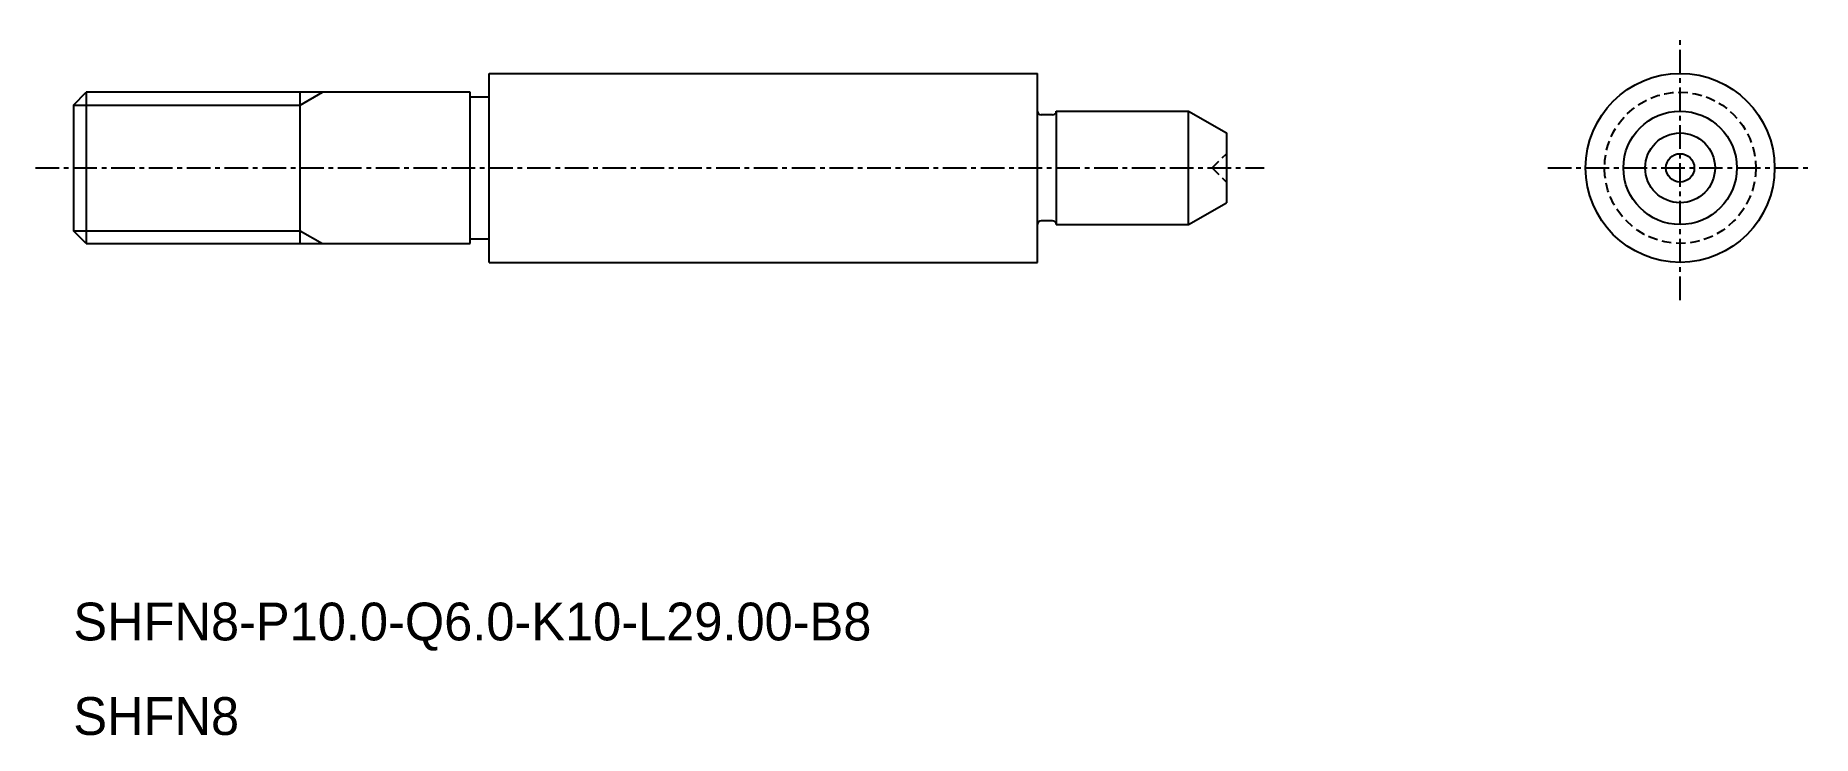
# Model space of a CAD drawing. Extents: x -959.6 to -865.6, y -647.8 to -610.7.
import ezdxf

# ---------------------------------------------------------------- set-up
doc = ezdxf.new("R2010")
doc.units = 0
doc.linetypes.add('CENTER', pattern=[2, 1.25, -0.25, 0.25, -0.25])
doc.linetypes.add('DASHED', pattern=[0.75, 0.5, -0.25])
doc.layers.get('0').update_dxf_attribs({"linetype": 'CONTINUOUS'})
doc.layers.add('CENTER', color=1, linetype='CENTER')

msp = doc.modelspace()

# ---------------------------------------------------------------- linework, layer by layer
at = {"color": 7, "linetype": 'CONTINUOUS'}
for p, q in [((-935.562, -612.731), (-906.562, -612.731)), ((-935.562, -622.731), (-935.562, -612.731)), ((-906.562, -622.731), (-906.562, -612.731)), ((-957.562, -614.407), (-956.885, -613.731)), ((-936.562, -613.731), (-956.885, -613.731)), ((-956.885, -613.731), (-956.885, -621.731)), ((-945.562, -621.731), (-945.562, -613.731)), ((-936.562, -621.731), (-936.562, -613.731)), ((-957.562, -614.407), (-957.562, -621.054)), ((-905.562, -614.731), (-898.562, -614.731)), ((-905.562, -614.731), (-905.562, -614.731)), ((-905.562, -614.831), (-905.562, -614.731)), ((-905.562, -614.731), (-905.562, -620.731)), ((-898.562, -614.731), (-896.562, -615.885)), ((-898.562, -620.731), (-898.562, -614.731)), ((-905.762, -614.931), (-906.362, -614.931)), ((-896.562, -615.885), (-896.562, -619.576)), ((-898.562, -620.731), (-896.562, -619.576)), ((-956.885, -621.731), (-957.562, -621.054)), ((-905.762, -620.531), (-906.362, -620.531)), ((-905.562, -620.631), (-905.562, -620.731)), ((-905.562, -620.731), (-898.562, -620.731)), ((-905.562, -620.731), (-905.562, -620.731)), ((-956.885, -621.731), (-936.562, -621.731)), ((-935.562, -622.731), (-906.562, -622.731))]:
    msp.add_line(p, q, dxfattribs=at)
at = {"color": 3}
for p, q in [((-945.562, -614.407), (-944.39, -613.731)), ((-957.562, -614.407), (-945.562, -614.407)), ((-957.562, -621.054), (-945.562, -621.054)), ((-945.562, -621.054), (-944.39, -621.731))]:
    msp.add_line(p, q, dxfattribs=at)
for p, q in [((-936.562, -613.981), (-935.562, -613.981)), ((-936.562, -621.481), (-935.562, -621.481))]:
    msp.add_line(p, q)
at = {"color": 3, "linetype": 'DASHED'}
for q in [(-896.562, -616.981), (-896.562, -618.481)]:
    msp.add_line((-897.312, -617.731), q, dxfattribs=at)
at = {"color": 7, "linetype": 'CONTINUOUS'}
for radius in [5, 3, 1.845, 0.75]:
    msp.add_circle((-872.562, -617.731), radius, dxfattribs=at)
at = {"color": 3, "linetype": 'DASHED'}
msp.add_circle((-872.562, -617.731), 4, dxfattribs=at)
at = {"color": 7, "linetype": 'CONTINUOUS'}
for centre, start, end in [((-906.362, -614.731), 180, 270), ((-905.762, -614.731), 270, 0), ((-906.362, -620.731), 90, 180), ((-905.762, -620.731), 0, 90)]:
    msp.add_arc(centre, 0.2, start, end, dxfattribs=at)
at = {"layer": 'CENTER', "color": 1, "linetype": 'CENTER'}
for p, q in [((-872.562, -624.731), (-872.562, -610.731)), ((-959.562, -617.731), (-894.562, -617.731)), ((-879.562, -617.731), (-865.562, -617.731))]:
    msp.add_line(p, q, dxfattribs=at)

# ---------------------------------------------------------------- texts
at = {"color": 7, "linetype": 'CONTINUOUS'}
for s, p in [('SHFN8-P10.0-Q6.0-K10-L29.00-B8', (-957.562, -642.731)), ('SHFN8', (-957.562, -647.731))]:
    msp.add_text(s, height=2, dxfattribs=at).set_placement(p)

doc.saveas('drawing.dxf')
